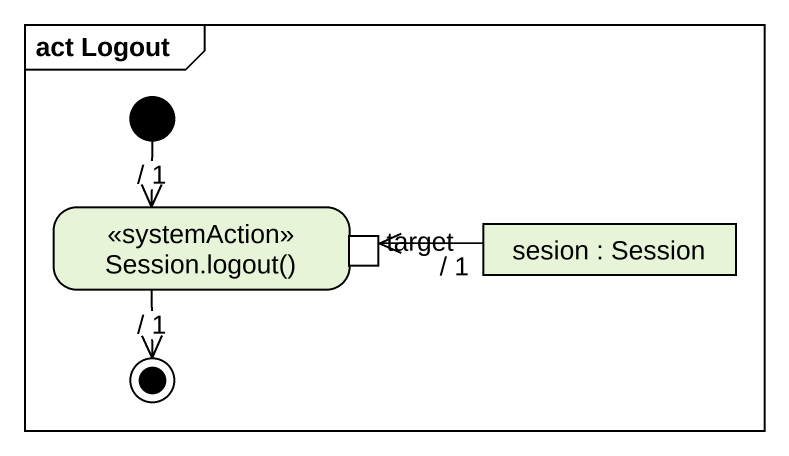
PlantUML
@startuml
mainframe act Logout
hide empty description
state "Session.logout()" as Session_logout <<systemAction>> {
  state target <<inputPin>>
}
state "sesion : Session" as sesion <<object>>
[*] --> Session_logout : / 1
sesion -left-> target : / 1
Session_logout --> [*] : / 1
@enduml
